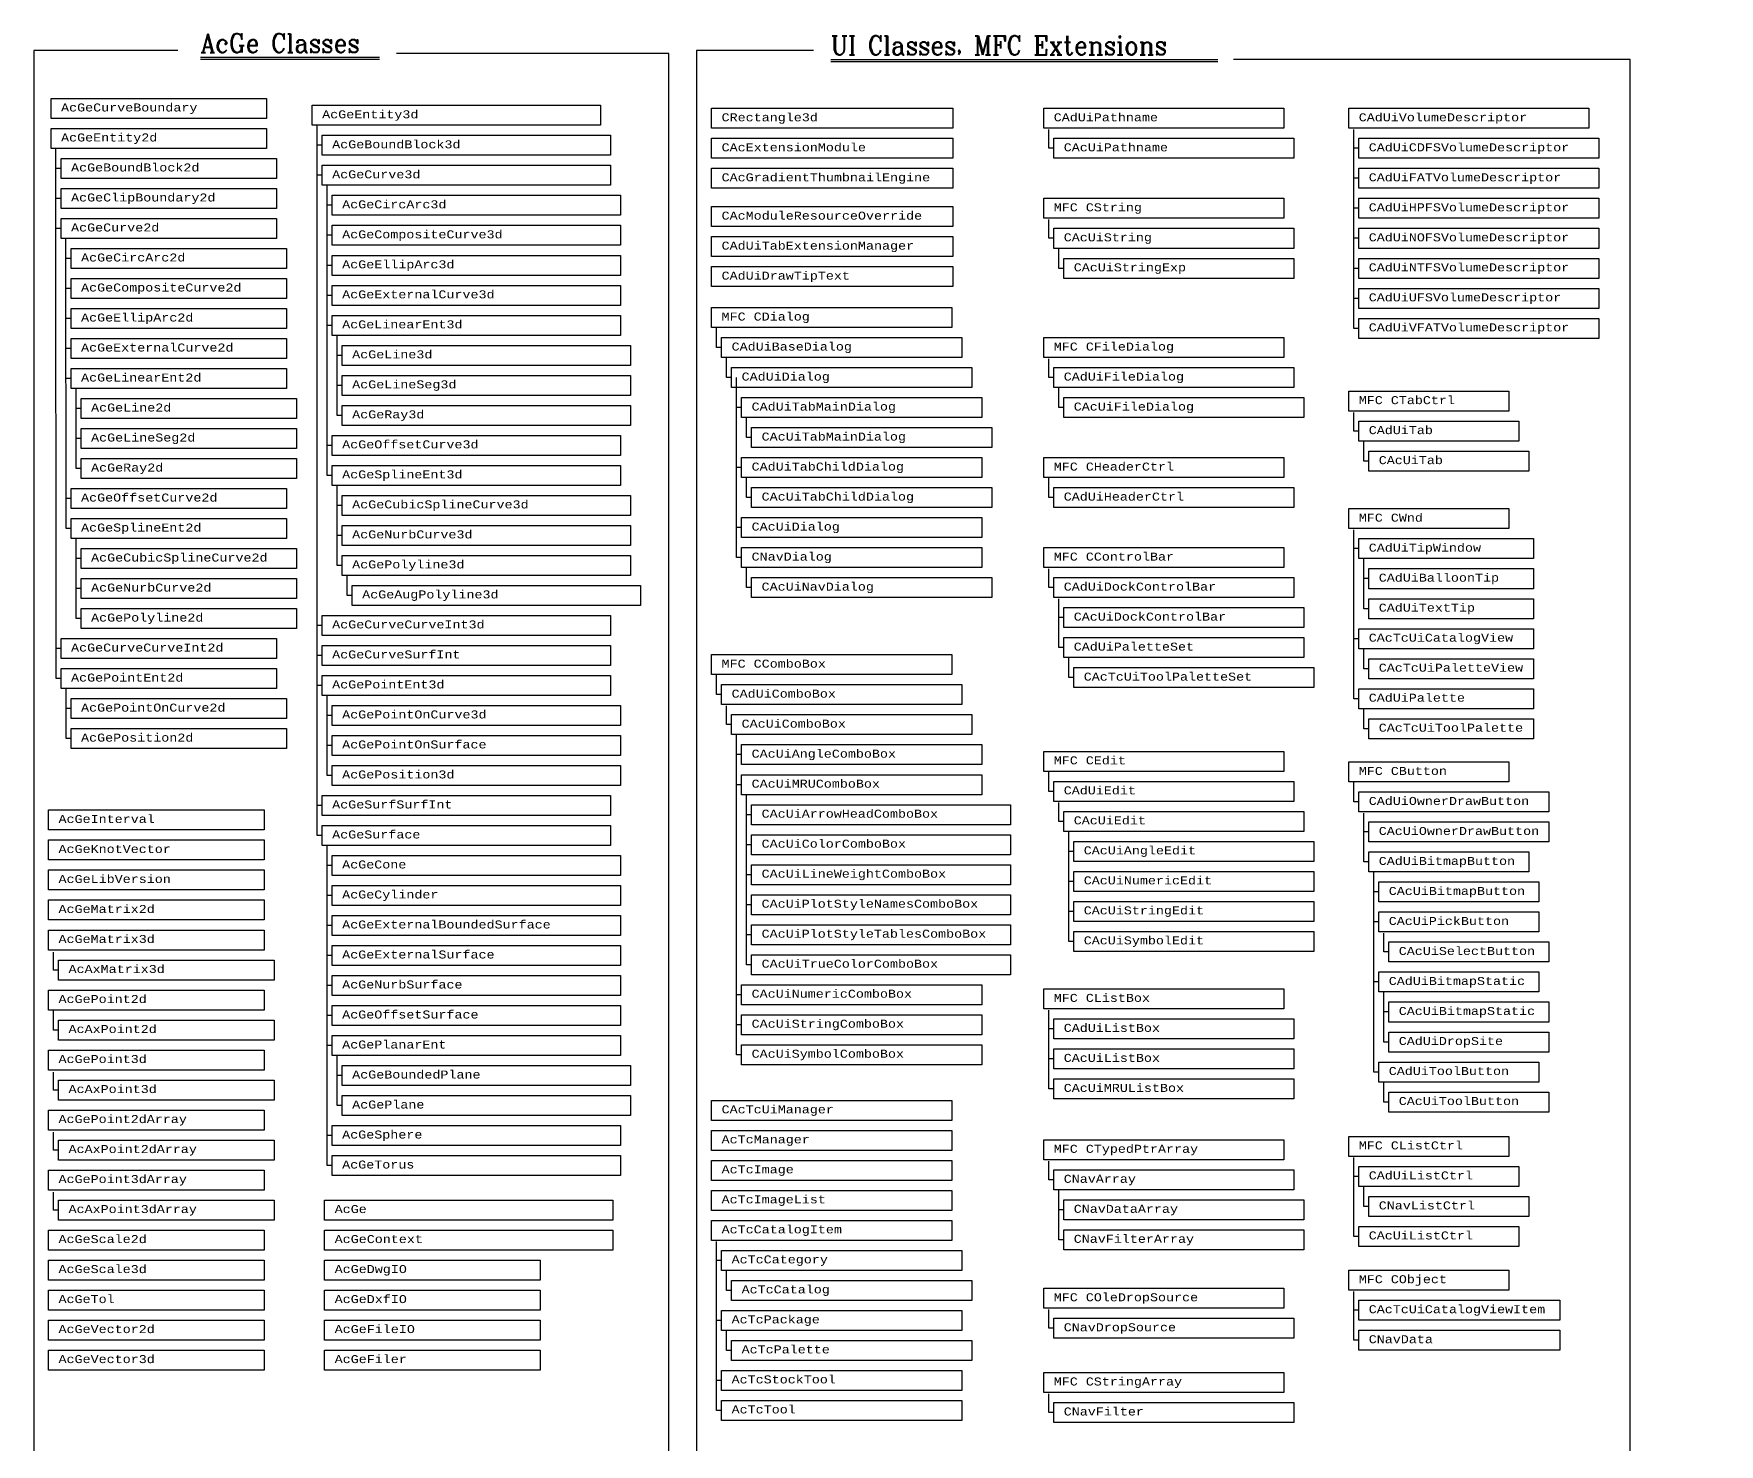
# Model space of a CAD drawing. Extents: x -49 to 153, y -248 to 71.
# Drawn here: x 68.4 to 152.7, y -1.9 to 68.6 of the extents above; entities that cross this region are included whole.
import ezdxf

# ---------------------------------------------------------------- set-up
doc = ezdxf.new("R2010")
doc.units = 0
doc.header["$MEASUREMENT"] = 0
doc.layers.get('0').update_dxf_attribs({"linetype": 'CONTINUOUS'})
doc.layers.add('JUNK', color=7, linetype='CONTINUOUS')
doc.styles.add('ROMANC', font='romanc.shx', dxfattribs={"width": 0.9})
doc.styles.get("Standard").update_dxf_attribs({"font": 'TIMES.TTF'})

msp = doc.modelspace()

# ---------------------------------------------------------------- linework, layer by layer
for p, q in [((76.771, 67.438), (85.717, 67.438)), ((76.771, 67.344), (85.717, 67.344)), ((108.262, 67.326), (127.613, 67.326)), ((108.262, 67.232), (127.613, 67.232)), ((82.598, 28.535), (82.598, 64.041)), ((119.158, 62.885), (119.158, 63.822)), ((134.401, 62.885), (134.401, 63.822)), ((69.549, 36.377), (69.546, 62.869)), ((82.848, 63.035), (82.598, 63.035)), ((119.408, 62.885), (119.158, 62.885)), ((134.651, 62.885), (134.401, 62.885)), ((134.401, 61.385), (134.401, 62.885)), ((69.799, 61.877), (69.549, 61.877)), ((82.848, 61.535), (82.598, 61.535)), ((83.098, 46.535), (83.101, 61.038)), ((134.651, 61.385), (134.401, 61.385)), ((134.401, 59.885), (134.401, 61.385)), ((69.799, 60.377), (69.549, 60.377)), ((83.348, 60.035), (83.098, 60.035)), ((134.651, 59.885), (134.401, 59.885)), ((134.401, 58.385), (134.401, 59.885)), ((119.158, 58.385), (119.158, 59.322)), ((69.799, 58.877), (69.549, 58.877)), ((70.049, 43.877), (70.04, 58.375)), ((83.348, 58.535), (83.098, 58.535)), ((119.408, 58.385), (119.158, 58.385)), ((134.651, 58.385), (134.401, 58.385)), ((134.401, 56.885), (134.401, 58.385)), ((70.299, 57.377), (70.049, 57.377)), ((119.658, 56.885), (119.658, 57.885)), ((83.348, 57.035), (83.098, 57.035)), ((119.908, 56.885), (119.658, 56.885)), ((134.651, 56.885), (134.401, 56.885)), ((134.401, 55.385), (134.401, 56.885)), ((70.299, 55.877), (70.049, 55.877)), ((83.348, 55.535), (83.098, 55.535)), ((134.651, 55.385), (134.401, 55.385)), ((134.401, 53.885), (134.401, 55.385)), ((70.299, 54.377), (70.049, 54.377)), ((83.348, 54.035), (83.098, 54.035)), ((102.56, 52.925), (102.56, 53.925)), ((83.597, 49.535), (83.595, 53.532)), ((134.651, 53.885), (134.401, 53.885)), ((70.299, 52.877), (70.049, 52.877)), ((83.848, 52.535), (83.598, 52.535)), ((102.81, 52.925), (102.56, 52.925)), ((103.06, 51.425), (103.06, 52.425)), ((119.158, 51.425), (119.158, 52.363)), ((103.31, 51.425), (103.06, 51.425)), ((103.56, 42.425), (103.56, 51.425)), ((119.408, 51.425), (119.158, 51.425)), ((70.299, 51.377), (70.049, 51.377)), ((70.549, 46.877), (70.552, 50.877)), ((83.848, 51.035), (83.598, 51.035)), ((103.56, 49.925), (103.56, 50.863)), ((119.658, 49.925), (119.658, 50.925)), ((70.799, 49.877), (70.549, 49.877)), ((103.81, 49.925), (103.56, 49.925)), ((119.908, 49.925), (119.658, 49.925)), ((83.848, 49.535), (83.597, 49.535)), ((104.06, 48.425), (104.06, 49.425)), ((134.401, 48.747), (134.401, 49.684)), ((70.799, 48.377), (70.549, 48.377)), ((83.348, 48.035), (83.098, 48.035)), ((104.31, 48.425), (104.06, 48.425)), ((134.651, 48.747), (134.401, 48.747)), ((134.901, 47.247), (134.901, 48.247)), ((135.151, 47.247), (134.901, 47.247)), ((70.799, 46.877), (70.549, 46.877)), ((83.348, 46.535), (83.098, 46.535)), ((103.81, 46.925), (103.56, 46.925)), ((104.06, 45.425), (104.06, 46.425)), ((119.158, 45.425), (119.158, 46.425)), ((83.598, 42.035), (83.595, 46.035)), ((70.299, 45.377), (70.049, 45.377)), ((83.848, 45.035), (83.598, 45.035)), ((104.31, 45.425), (104.06, 45.425)), ((119.408, 45.425), (119.158, 45.425)), ((70.299, 43.877), (70.049, 43.877)), ((103.81, 43.925), (103.56, 43.925)), ((134.401, 35.372), (134.401, 43.809)), ((70.549, 39.377), (70.552, 43.376)), ((83.848, 43.535), (83.598, 43.535)), ((70.799, 42.377), (70.549, 42.377)), ((103.81, 42.425), (103.56, 42.425)), ((134.651, 42.872), (134.401, 42.872)), ((134.901, 39.872), (134.901, 42.372)), ((83.848, 42.035), (83.598, 42.035)), ((84.098, 40.535), (84.098, 41.541)), ((104.06, 40.925), (104.06, 41.925)), ((119.158, 40.925), (119.158, 41.863)), ((135.151, 41.372), (134.901, 41.372)), ((70.799, 40.877), (70.549, 40.877)), ((84.348, 40.535), (84.098, 40.535)), ((104.31, 40.925), (104.06, 40.925)), ((119.408, 40.925), (119.158, 40.925)), ((119.658, 37.925), (119.658, 40.363)), ((135.151, 39.872), (134.901, 39.872)), ((70.799, 39.377), (70.549, 39.377)), ((82.848, 39.035), (82.598, 39.035)), ((119.908, 39.425), (119.658, 39.425)), ((119.908, 37.925), (119.658, 37.925)), ((134.651, 38.372), (134.401, 38.372)), ((69.799, 37.877), (69.549, 37.877)), ((82.848, 37.535), (82.598, 37.535)), ((120.158, 36.425), (120.158, 37.425)), ((134.901, 36.872), (134.901, 37.872)), ((69.799, 36.377), (69.549, 36.377)), ((102.56, 35.574), (102.56, 36.574)), ((120.408, 36.425), (120.158, 36.425)), ((135.151, 36.872), (134.901, 36.872)), ((70.049, 33.377), (70.049, 35.883)), ((82.848, 36.035), (82.598, 36.035)), ((83.098, 31.535), (83.092, 35.536)), ((102.81, 35.574), (102.56, 35.574)), ((70.299, 34.877), (70.049, 34.877)), ((103.06, 34.074), (103.06, 35.011)), ((134.651, 35.372), (134.401, 35.372)), ((134.901, 33.872), (134.901, 34.872)), ((83.348, 34.535), (83.098, 34.535)), ((103.31, 34.074), (103.06, 34.074)), ((135.151, 33.872), (134.901, 33.872)), ((70.299, 33.377), (70.049, 33.377)), ((83.348, 33.035), (83.098, 33.035)), ((103.56, 17.574), (103.56, 33.574)), ((103.81, 32.574), (103.56, 32.574)), ((83.348, 31.535), (83.098, 31.535)), ((119.158, 30.74), (119.158, 31.74)), ((134.401, 30.21), (134.401, 31.21)), ((103.81, 31.074), (103.56, 31.074)), ((104.06, 22.074), (104.06, 30.574)), ((119.408, 30.74), (119.158, 30.74)), ((82.848, 30.035), (82.598, 30.035)), ((104.31, 29.574), (104.06, 29.574)), ((119.658, 29.24), (119.658, 30.178)), ((134.651, 30.21), (134.401, 30.21)), ((134.901, 27.21), (134.901, 29.648)), ((119.908, 29.24), (119.658, 29.24)), ((120.158, 23.24), (120.158, 28.74)), ((135.151, 28.71), (134.901, 28.71)), ((82.848, 28.535), (82.598, 28.535)), ((83.098, 12.035), (83.104, 28.03)), ((104.31, 28.074), (104.06, 28.074)), ((83.348, 27.035), (83.098, 27.035)), ((120.408, 27.74), (120.158, 27.74)), ((135.151, 27.21), (134.901, 27.21)), ((104.31, 26.574), (104.06, 26.574)), ((120.408, 26.24), (120.158, 26.24)), ((135.401, 16.71), (135.401, 26.71)), ((83.348, 25.535), (83.098, 25.535)), ((135.651, 25.71), (135.401, 25.71)), ((104.31, 25.074), (104.06, 25.074)), ((120.408, 24.74), (120.158, 24.74)), ((83.348, 24.035), (83.098, 24.035)), ((135.651, 24.21), (135.401, 24.21)), ((135.901, 22.71), (135.901, 23.648)), ((104.31, 23.574), (104.06, 23.574)), ((120.408, 23.24), (120.158, 23.24)), ((69.423, 21.809), (69.423, 22.704)), ((83.348, 22.535), (83.098, 22.535)), ((104.31, 22.074), (104.06, 22.074)), ((136.151, 22.71), (135.901, 22.71)), ((69.673, 21.809), (69.423, 21.809)), ((135.651, 21.21), (135.401, 21.21)), ((83.348, 21.035), (83.098, 21.035)), ((103.81, 20.574), (103.56, 20.574)), ((135.901, 18.21), (135.901, 20.71)), ((69.423, 18.809), (69.423, 19.809)), ((83.348, 19.535), (83.098, 19.535)), ((119.158, 18.866), (119.158, 19.804)), ((136.151, 19.71), (135.901, 19.71)), ((69.673, 18.809), (69.423, 18.809)), ((103.81, 19.074), (103.56, 19.074)), ((119.408, 18.866), (119.158, 18.866)), ((119.158, 15.866), (119.158, 18.866)), ((83.348, 18.035), (83.098, 18.035)), ((136.151, 18.21), (135.901, 18.21)), ((83.598, 15.035), (83.604, 17.532)), ((103.81, 17.574), (103.56, 17.574)), ((119.408, 17.366), (119.158, 17.366)), ((69.423, 15.809), (69.423, 16.704)), ((83.848, 16.535), (83.598, 16.535)), ((135.651, 16.71), (135.401, 16.71)), ((135.901, 15.21), (135.901, 16.21)), ((69.673, 15.809), (69.423, 15.809)), ((119.408, 15.866), (119.158, 15.866)), ((136.151, 15.21), (135.901, 15.21)), ((83.848, 15.035), (83.598, 15.035)), ((69.423, 12.809), (69.423, 13.704)), ((83.348, 13.535), (83.098, 13.535)), ((69.673, 12.809), (69.423, 12.809)), ((83.348, 12.035), (83.098, 12.035)), ((119.158, 11.321), (119.158, 12.258)), ((134.401, 11.491), (134.401, 12.429)), ((119.408, 11.321), (119.158, 11.321)), ((134.651, 11.491), (134.401, 11.491)), ((134.401, 8.491), (134.401, 11.491)), ((134.901, 9.991), (134.901, 10.991)), ((69.423, 9.809), (69.423, 10.704)), ((119.658, 8.321), (119.658, 10.821)), ((69.673, 9.809), (69.423, 9.809)), ((119.908, 9.821), (119.658, 9.821)), ((135.151, 9.991), (134.901, 9.991)), ((134.651, 8.491), (134.401, 8.491)), ((102.56, 7.293), (102.56, 8.23)), ((119.908, 8.321), (119.658, 8.321)), ((102.56, -0.207), (102.56, 7.293)), ((102.81, 7.293), (102.56, 7.293)), ((103.06, 5.793), (103.06, 6.793)), ((103.31, 5.793), (103.06, 5.793)), ((134.401, 3.302), (134.401, 5.74)), ((102.81, 4.293), (102.56, 4.293)), ((119.158, 3.9), (119.158, 4.838)), ((134.651, 4.802), (134.401, 4.802)), ((103.06, 2.793), (103.06, 3.793)), ((119.408, 3.9), (119.158, 3.9)), ((103.31, 2.793), (103.06, 2.793)), ((134.651, 3.302), (134.401, 3.302)), ((102.81, 1.293), (102.56, 1.293)), ((119.158, -0.31), (119.158, 0.627)), ((102.81, -0.207), (102.56, -0.207)), ((119.408, -0.31), (119.158, -0.31))]:
    msp.add_line(p, q)
at = {"color": 3}
for points in [[(75.628, 67.781), (68.432, 67.781), (68.432, -4.5), (100.169, -4.5), (100.169, 67.631), (86.571, 67.631)], [(107.408, 67.781), (101.562, 67.781), (101.562, -4.5), (148.21, -4.5), (148.21, 67.331), (128.396, 67.331)]]:
    msp.add_lwpolyline(points, dxfattribs=at)
for points in [[(69.299, 65.377), (80.073, 65.377), (80.073, 64.377), (69.299, 64.377)], [(82.348, 65.035), (96.75, 65.035), (96.75, 64.035), (82.348, 64.035)], [(102.31, 64.885), (114.365, 64.885), (114.365, 63.885), (102.31, 63.885)], [(118.908, 64.885), (130.908, 64.885), (130.908, 63.885), (118.908, 63.885)], [(134.151, 64.885), (146.151, 64.885), (146.151, 63.885), (134.151, 63.885)], [(69.299, 63.877), (80.073, 63.877), (80.073, 62.877), (69.299, 62.877)], [(82.848, 63.535), (97.25, 63.535), (97.25, 62.535), (82.848, 62.535)], [(102.31, 63.385), (114.365, 63.385), (114.365, 62.385), (102.31, 62.385)], [(119.408, 63.385), (131.408, 63.385), (131.408, 62.385), (119.408, 62.385)], [(134.651, 63.385), (146.651, 63.385), (146.651, 62.385), (134.651, 62.385)], [(69.799, 62.377), (80.573, 62.377), (80.573, 61.377), (69.799, 61.377)], [(82.848, 62.035), (97.25, 62.035), (97.25, 61.035), (82.848, 61.035)], [(102.31, 61.885), (114.365, 61.885), (114.365, 60.885), (102.31, 60.885)], [(134.651, 61.885), (146.651, 61.885), (146.651, 60.885), (134.651, 60.885)], [(69.799, 60.877), (80.573, 60.877), (80.573, 59.877), (69.799, 59.877)], [(83.348, 60.535), (97.75, 60.535), (97.75, 59.535), (83.348, 59.535)], [(102.31, 59.97), (114.365, 59.97), (114.365, 58.97), (102.31, 58.97)], [(118.908, 60.385), (130.908, 60.385), (130.908, 59.385), (118.908, 59.385)], [(134.651, 60.385), (146.651, 60.385), (146.651, 59.385), (134.651, 59.385)], [(69.799, 59.377), (80.573, 59.377), (80.573, 58.377), (69.799, 58.377)], [(83.348, 59.035), (97.75, 59.035), (97.75, 58.035), (83.348, 58.035)], [(102.31, 58.47), (114.365, 58.47), (114.365, 57.47), (102.31, 57.47)], [(119.408, 58.885), (131.408, 58.885), (131.408, 57.885), (119.408, 57.885)], [(134.651, 58.885), (146.651, 58.885), (146.651, 57.885), (134.651, 57.885)], [(70.299, 57.877), (81.073, 57.877), (81.073, 56.877), (70.299, 56.877)], [(83.348, 57.535), (97.75, 57.535), (97.75, 56.535), (83.348, 56.535)], [(119.908, 57.385), (131.408, 57.385), (131.408, 56.385), (119.908, 56.385)], [(134.651, 57.385), (146.651, 57.385), (146.651, 56.385), (134.651, 56.385)], [(102.31, 56.97), (114.365, 56.97), (114.365, 55.97), (102.31, 55.97)], [(70.299, 56.377), (81.073, 56.377), (81.073, 55.377), (70.299, 55.377)], [(83.348, 56.035), (97.75, 56.035), (97.75, 55.035), (83.348, 55.035)], [(134.651, 55.885), (146.651, 55.885), (146.651, 54.885), (134.651, 54.885)], [(70.299, 54.877), (81.073, 54.877), (81.073, 53.877), (70.299, 53.877)], [(102.31, 54.925), (114.31, 54.925), (114.31, 53.925), (102.31, 53.925)], [(83.348, 54.535), (97.75, 54.535), (97.75, 53.535), (83.348, 53.535)], [(134.651, 54.385), (146.651, 54.385), (146.651, 53.385), (134.651, 53.385)], [(70.299, 53.377), (81.073, 53.377), (81.073, 52.377), (70.299, 52.377)], [(102.81, 53.425), (114.81, 53.425), (114.81, 52.425), (102.81, 52.425)], [(118.908, 53.425), (130.908, 53.425), (130.908, 52.425), (118.908, 52.425)], [(83.848, 53.035), (98.25, 53.035), (98.25, 52.035), (83.848, 52.035)], [(70.299, 51.877), (81.073, 51.877), (81.073, 50.877), (70.299, 50.877)], [(83.848, 51.535), (98.25, 51.535), (98.25, 50.535), (83.848, 50.535)], [(103.31, 51.925), (115.31, 51.925), (115.31, 50.925), (103.31, 50.925)], [(119.408, 51.925), (131.408, 51.925), (131.408, 50.925), (119.408, 50.925)], [(134.151, 50.747), (142.151, 50.747), (142.151, 49.747), (134.151, 49.747)], [(70.799, 50.377), (81.573, 50.377), (81.573, 49.377), (70.799, 49.377)], [(83.848, 50.035), (98.25, 50.035), (98.25, 49.035), (83.848, 49.035)], [(103.81, 50.425), (115.81, 50.425), (115.81, 49.425), (103.81, 49.425)], [(119.908, 50.425), (131.908, 50.425), (131.908, 49.425), (119.908, 49.425)], [(70.799, 48.877), (81.573, 48.877), (81.573, 47.877), (70.799, 47.877)], [(104.31, 48.925), (116.31, 48.925), (116.31, 47.925), (104.31, 47.925)], [(134.651, 49.247), (142.651, 49.247), (142.651, 48.247), (134.651, 48.247)], [(83.348, 48.535), (97.75, 48.535), (97.75, 47.535), (83.348, 47.535)], [(70.799, 47.377), (81.573, 47.377), (81.573, 46.377), (70.799, 46.377)], [(103.81, 47.425), (115.81, 47.425), (115.81, 46.425), (103.81, 46.425)], [(118.908, 47.425), (130.908, 47.425), (130.908, 46.425), (118.908, 46.425)], [(135.151, 47.747), (143.151, 47.747), (143.151, 46.747), (135.151, 46.747)], [(83.348, 47.035), (97.75, 47.035), (97.75, 46.035), (83.348, 46.035)], [(70.299, 45.877), (81.073, 45.877), (81.073, 44.877), (70.299, 44.877)], [(83.848, 45.535), (98.25, 45.535), (98.25, 44.535), (83.848, 44.535)], [(104.31, 45.925), (116.31, 45.925), (116.31, 44.925), (104.31, 44.925)], [(119.408, 45.925), (131.408, 45.925), (131.408, 44.925), (119.408, 44.925)], [(134.151, 44.872), (142.151, 44.872), (142.151, 43.872), (134.151, 43.872)], [(70.299, 44.377), (81.073, 44.377), (81.073, 43.377), (70.299, 43.377)], [(83.848, 44.035), (98.25, 44.035), (98.25, 43.035), (83.848, 43.035)], [(103.81, 44.425), (115.81, 44.425), (115.81, 43.425), (103.81, 43.425)], [(134.651, 43.372), (143.378, 43.372), (143.378, 42.372), (134.651, 42.372)], [(70.799, 42.877), (81.573, 42.877), (81.573, 41.877), (70.799, 41.877)], [(83.848, 42.535), (98.25, 42.535), (98.25, 41.535), (83.848, 41.535)], [(103.81, 42.925), (115.81, 42.925), (115.81, 41.925), (103.81, 41.925)], [(118.908, 42.925), (130.908, 42.925), (130.908, 41.925), (118.908, 41.925)], [(70.799, 41.377), (81.573, 41.377), (81.573, 40.377), (70.799, 40.377)], [(104.31, 41.425), (116.31, 41.425), (116.31, 40.425), (104.31, 40.425)], [(119.408, 41.425), (131.408, 41.425), (131.408, 40.425), (119.408, 40.425)], [(135.151, 41.872), (143.378, 41.872), (143.378, 40.872), (135.151, 40.872)], [(84.348, 41.035), (98.75, 41.035), (98.75, 40.035), (84.348, 40.035)], [(70.799, 39.877), (81.573, 39.877), (81.573, 38.877), (70.799, 38.877)], [(119.908, 39.925), (131.908, 39.925), (131.908, 38.925), (119.908, 38.925)], [(135.151, 40.372), (143.378, 40.372), (143.378, 39.372), (135.151, 39.372)], [(82.848, 39.535), (97.25, 39.535), (97.25, 38.535), (82.848, 38.535)], [(134.651, 38.872), (143.378, 38.872), (143.378, 37.872), (134.651, 37.872)], [(69.799, 38.377), (80.573, 38.377), (80.573, 37.377), (69.799, 37.377)], [(82.848, 38.035), (97.25, 38.035), (97.25, 37.035), (82.848, 37.035)], [(119.908, 38.425), (131.908, 38.425), (131.908, 37.425), (119.908, 37.425)], [(102.31, 37.574), (114.31, 37.574), (114.31, 36.574), (102.31, 36.574)], [(135.151, 37.372), (143.378, 37.372), (143.378, 36.372), (135.151, 36.372)], [(69.799, 36.877), (80.573, 36.877), (80.573, 35.877), (69.799, 35.877)], [(82.848, 36.535), (97.25, 36.535), (97.25, 35.535), (82.848, 35.535)], [(120.408, 36.925), (132.408, 36.925), (132.408, 35.925), (120.408, 35.925)], [(102.81, 36.074), (114.81, 36.074), (114.81, 35.074), (102.81, 35.074)], [(134.651, 35.872), (143.378, 35.872), (143.378, 34.872), (134.651, 34.872)], [(70.299, 35.377), (81.073, 35.377), (81.073, 34.377), (70.299, 34.377)], [(83.348, 35.035), (97.75, 35.035), (97.75, 34.035), (83.348, 34.035)], [(103.31, 34.574), (115.31, 34.574), (115.31, 33.574), (103.31, 33.574)], [(70.299, 33.877), (81.073, 33.877), (81.073, 32.877), (70.299, 32.877)], [(135.151, 34.372), (143.378, 34.372), (143.378, 33.372), (135.151, 33.372)], [(83.348, 33.535), (97.75, 33.535), (97.75, 32.535), (83.348, 32.535)], [(103.81, 33.074), (115.81, 33.074), (115.81, 32.074), (103.81, 32.074)], [(83.348, 32.035), (97.75, 32.035), (97.75, 31.035), (83.348, 31.035)], [(118.908, 32.74), (130.908, 32.74), (130.908, 31.74), (118.908, 31.74)], [(134.151, 32.21), (142.151, 32.21), (142.151, 31.21), (134.151, 31.21)], [(103.81, 31.574), (115.81, 31.574), (115.81, 30.574), (103.81, 30.574)], [(119.408, 31.24), (131.408, 31.24), (131.408, 30.24), (119.408, 30.24)], [(82.848, 30.535), (97.25, 30.535), (97.25, 29.535), (82.848, 29.535)], [(134.651, 30.71), (144.151, 30.71), (144.151, 29.71), (134.651, 29.71)], [(69.173, 29.809), (79.947, 29.809), (79.947, 28.809), (69.173, 28.809)], [(104.31, 30.074), (117.251, 30.074), (117.251, 29.074), (104.31, 29.074)], [(119.908, 29.74), (131.908, 29.74), (131.908, 28.74), (119.908, 28.74)], [(82.848, 29.035), (97.25, 29.035), (97.25, 28.035), (82.848, 28.035)], [(135.151, 29.21), (144.151, 29.21), (144.151, 28.21), (135.151, 28.21)], [(69.173, 28.309), (79.947, 28.309), (79.947, 27.309), (69.173, 27.309)], [(104.31, 28.574), (117.251, 28.574), (117.251, 27.574), (104.31, 27.574)], [(120.408, 28.24), (132.408, 28.24), (132.408, 27.24), (120.408, 27.24)], [(83.348, 27.535), (97.75, 27.535), (97.75, 26.535), (83.348, 26.535)], [(104.31, 27.074), (117.251, 27.074), (117.251, 26.074), (104.31, 26.074)], [(135.151, 27.71), (143.151, 27.71), (143.151, 26.71), (135.151, 26.71)], [(69.173, 26.809), (79.947, 26.809), (79.947, 25.809), (69.173, 25.809)], [(120.408, 26.74), (132.408, 26.74), (132.408, 25.74), (120.408, 25.74)], [(135.651, 26.21), (143.651, 26.21), (143.651, 25.21), (135.651, 25.21)], [(69.173, 25.309), (79.947, 25.309), (79.947, 24.309), (69.173, 24.309)], [(83.348, 26.035), (97.75, 26.035), (97.75, 25.035), (83.348, 25.035)], [(104.31, 25.574), (117.251, 25.574), (117.251, 24.574), (104.31, 24.574)], [(83.348, 24.535), (97.75, 24.535), (97.75, 23.535), (83.348, 23.535)], [(120.408, 25.24), (132.408, 25.24), (132.408, 24.24), (120.408, 24.24)], [(135.651, 24.71), (143.651, 24.71), (143.651, 23.71), (135.651, 23.71)], [(69.173, 23.809), (79.947, 23.809), (79.947, 22.809), (69.173, 22.809)], [(104.31, 24.074), (117.251, 24.074), (117.251, 23.074), (104.31, 23.074)], [(120.408, 23.74), (132.408, 23.74), (132.408, 22.74), (120.408, 22.74)], [(83.348, 23.035), (97.75, 23.035), (97.75, 22.035), (83.348, 22.035)], [(136.151, 23.21), (144.151, 23.21), (144.151, 22.21), (136.151, 22.21)], [(69.673, 22.309), (80.447, 22.309), (80.447, 21.309), (69.673, 21.309)], [(104.31, 22.574), (117.251, 22.574), (117.251, 21.574), (104.31, 21.574)], [(83.348, 21.535), (97.75, 21.535), (97.75, 20.535), (83.348, 20.535)], [(103.81, 21.074), (115.81, 21.074), (115.81, 20.074), (103.81, 20.074)], [(135.651, 21.71), (143.651, 21.71), (143.651, 20.71), (135.651, 20.71)], [(69.173, 20.809), (79.947, 20.809), (79.947, 19.809), (69.173, 19.809)], [(118.908, 20.866), (130.908, 20.866), (130.908, 19.866), (118.908, 19.866)], [(83.348, 20.035), (97.75, 20.035), (97.75, 19.035), (83.348, 19.035)], [(103.81, 19.574), (115.81, 19.574), (115.81, 18.574), (103.81, 18.574)], [(136.151, 20.21), (144.151, 20.21), (144.151, 19.21), (136.151, 19.21)], [(69.673, 19.309), (80.447, 19.309), (80.447, 18.309), (69.673, 18.309)], [(83.348, 18.535), (97.75, 18.535), (97.75, 17.535), (83.348, 17.535)], [(119.408, 19.366), (131.408, 19.366), (131.408, 18.366), (119.408, 18.366)], [(136.151, 18.71), (144.151, 18.71), (144.151, 17.71), (136.151, 17.71)], [(69.173, 17.809), (79.947, 17.809), (79.947, 16.809), (69.173, 16.809)], [(103.81, 18.074), (115.81, 18.074), (115.81, 17.074), (103.81, 17.074)], [(119.408, 17.866), (131.408, 17.866), (131.408, 16.866), (119.408, 16.866)], [(83.848, 17.035), (98.25, 17.035), (98.25, 16.035), (83.848, 16.035)], [(135.651, 17.21), (143.651, 17.21), (143.651, 16.21), (135.651, 16.21)], [(69.673, 16.309), (80.447, 16.309), (80.447, 15.309), (69.673, 15.309)], [(119.408, 16.366), (131.408, 16.366), (131.408, 15.366), (119.408, 15.366)], [(83.848, 15.535), (98.25, 15.535), (98.25, 14.535), (83.848, 14.535)], [(102.31, 15.293), (114.31, 15.293), (114.31, 14.293), (102.31, 14.293)], [(136.151, 15.71), (144.151, 15.71), (144.151, 14.71), (136.151, 14.71)], [(69.173, 14.809), (79.947, 14.809), (79.947, 13.809), (69.173, 13.809)], [(83.348, 14.035), (97.75, 14.035), (97.75, 13.035), (83.348, 13.035)], [(102.31, 13.793), (114.31, 13.793), (114.31, 12.793), (102.31, 12.793)], [(134.151, 13.491), (142.151, 13.491), (142.151, 12.491), (134.151, 12.491)], [(69.673, 13.309), (80.447, 13.309), (80.447, 12.309), (69.673, 12.309)], [(118.908, 13.321), (130.908, 13.321), (130.908, 12.321), (118.908, 12.321)], [(69.173, 11.809), (79.947, 11.809), (79.947, 10.809), (69.173, 10.809)], [(83.348, 12.535), (97.75, 12.535), (97.75, 11.535), (83.348, 11.535)], [(102.31, 12.293), (114.31, 12.293), (114.31, 11.293), (102.31, 11.293)], [(119.408, 11.821), (131.408, 11.821), (131.408, 10.821), (119.408, 10.821)], [(134.651, 11.991), (142.651, 11.991), (142.651, 10.991), (134.651, 10.991)], [(69.673, 10.309), (80.447, 10.309), (80.447, 9.309), (69.673, 9.309)], [(82.973, 10.309), (97.375, 10.309), (97.375, 9.309), (82.973, 9.309)], [(102.31, 10.793), (114.31, 10.793), (114.31, 9.793), (102.31, 9.793)], [(119.908, 10.321), (131.908, 10.321), (131.908, 9.321), (119.908, 9.321)], [(135.151, 10.491), (143.151, 10.491), (143.151, 9.491), (135.151, 9.491)], [(102.31, 9.293), (114.31, 9.293), (114.31, 8.293), (102.31, 8.293)], [(69.173, 8.809), (79.947, 8.809), (79.947, 7.809), (69.173, 7.809)], [(82.973, 8.809), (97.375, 8.809), (97.375, 7.809), (82.973, 7.809)], [(119.908, 8.821), (131.908, 8.821), (131.908, 7.821), (119.908, 7.821)], [(134.651, 8.991), (142.651, 8.991), (142.651, 7.991), (134.651, 7.991)], [(102.81, 7.793), (114.81, 7.793), (114.81, 6.793), (102.81, 6.793)], [(69.173, 7.309), (79.947, 7.309), (79.947, 6.309), (69.173, 6.309)], [(82.973, 7.309), (93.748, 7.309), (93.748, 6.309), (82.973, 6.309)], [(134.151, 6.802), (142.151, 6.802), (142.151, 5.802), (134.151, 5.802)], [(103.31, 6.293), (115.31, 6.293), (115.31, 5.293), (103.31, 5.293)], [(118.908, 5.9), (130.908, 5.9), (130.908, 4.9), (118.908, 4.9)], [(69.173, 5.809), (79.947, 5.809), (79.947, 4.809), (69.173, 4.809)], [(82.973, 5.809), (93.748, 5.809), (93.748, 4.809), (82.973, 4.809)], [(134.651, 5.302), (144.701, 5.302), (144.701, 4.302), (134.651, 4.302)], [(69.173, 4.309), (79.947, 4.309), (79.947, 3.309), (69.173, 3.309)], [(82.973, 4.309), (93.748, 4.309), (93.748, 3.309), (82.973, 3.309)], [(102.81, 4.793), (114.81, 4.793), (114.81, 3.793), (102.81, 3.793)], [(119.408, 4.4), (131.408, 4.4), (131.408, 3.4), (119.408, 3.4)], [(134.651, 3.802), (144.701, 3.802), (144.701, 2.802), (134.651, 2.802)], [(69.173, 2.809), (79.947, 2.809), (79.947, 1.809), (69.173, 1.809)], [(82.973, 2.809), (93.748, 2.809), (93.748, 1.809), (82.973, 1.809)], [(103.31, 3.293), (115.31, 3.293), (115.31, 2.293), (103.31, 2.293)], [(102.81, 1.793), (114.81, 1.793), (114.81, 0.793), (102.81, 0.793)], [(118.908, 1.69), (130.908, 1.69), (130.908, 0.69), (118.908, 0.69)], [(102.81, 0.293), (114.81, 0.293), (114.81, -0.707), (102.81, -0.707)], [(119.408, 0.19), (131.408, 0.19), (131.408, -0.81), (119.408, -0.81)]]:
    msp.add_lwpolyline(points, close=True)

# ---------------------------------------------------------------- texts
at = {"style": 'ROMANC', "width": 0.9}
msp.add_text('UI Classes, MFC Extensions', height=0.94115, dxfattribs=at).set_placement((108.262, 67.561))
at = {"char_height": 0.4, "attachment_point": 1}
for s, insert in [('\\fCourier New|b0|i0|c0|p49;AcGeCurveBoundary', (69.799, 65.127)), ('\\fCourier New|b0|i0|c0|p49;AcGeEntity3d', (82.848, 64.785)), ('{\\fCourier New|b0|i0|c0|p49;CRectangle3d}', (102.81, 64.635)), ('{\\fCourier New|b0|i0|c0|p49;CAdUiPathname}', (119.408, 64.635)), ('{\\fCourier New|b0|i0|c0|p49;CAdUiVolumeDescriptor}', (134.651, 64.635)), ('\\fCourier New|b0|i0|c0|p49;AcGeEntity2d', (69.799, 63.627)), ('\\fCourier New|b0|i0|c0|p49;AcGeBoundBlock3d', (83.348, 63.285)), ('{\\fCourier New|b0|i0|c0|p49;CAcExtensionModule}', (102.81, 63.135)), ('{\\fCourier New|b0|i0|c0|p49;CAcUiPathname}', (119.908, 63.135)), ('{\\fCourier New|b0|i0|c0|p49;CAdUiCDFSVolumeDescriptor}', (135.151, 63.135)), ('\\fCourier New|b0|i0|c0|p49;AcGeBoundBlock2d', (70.299, 62.127)), ('\\fCourier New|b0|i0|c0|p49;AcGeCurve3d', (83.348, 61.785)), ('{\\fCourier New|b0|i0|c0|p49;CAcGradientThumbnailEngine}', (102.81, 61.635)), ('{\\fCourier New|b0|i0|c0|p49;CAdUiFATVolumeDescriptor}', (135.151, 61.635)), ('\\fCourier New|b0|i0|c0|p49;AcGeClipBoundary2d', (70.299, 60.627)), ('\\fCourier New|b0|i0|c0|p49;AcGeCircArc3d', (83.848, 60.285)), ('{\\fCourier New|b0|i0|c0|p49;MFC CString}', (119.408, 60.135)), ('{\\fCourier New|b0|i0|c0|p49;CAdUiHPFSVolumeDescriptor}', (135.151, 60.135)), ('\\fCourier New|b0|i0|c0|p49;AcGeCurve2d', (70.299, 59.127)), ('{\\fCourier New|b0|i0|c0|p49;CAcModuleResourceOverride}', (102.81, 59.72)), ('\\fCourier New|b0|i0|c0|p49;AcGeCompositeCurve3d', (83.848, 58.785)), ('\\fCourier New|b0|i0|c0|p49;CAdUiTabExtensionManager', (102.81, 58.22)), ('{\\fCourier New|b0|i0|c0|p49;CAcUiString}', (119.908, 58.635)), ('{\\fCourier New|b0|i0|c0|p49;CAdUiNOFSVolumeDescriptor}', (135.151, 58.635)), ('\\fCourier New|b0|i0|c0|p49;AcGeCircArc2d', (70.799, 57.627)), ('\\fCourier New|b0|i0|c0|p49;AcGeEllipArc3d', (83.848, 57.285)), ('\\fCourier New|b0|i0|c0|p49;CAdUiDrawTipText', (102.81, 56.72)), ('{\\fCourier New|b0|i0|c0|p49;CAcUiStringExp}', (120.408, 57.135)), ('{\\fCourier New|b0|i0|c0|p49;CAdUiNTFSVolumeDescriptor}', (135.151, 57.135)), ('\\fCourier New|b0|i0|c0|p49;AcGeCompositeCurve2d', (70.799, 56.127)), ('\\fCourier New|b0|i0|c0|p49;AcGeExternalCurve3d', (83.848, 55.785)), ('{\\fCourier New|b0|i0|c0|p49;CAdUiUFSVolumeDescriptor}', (135.151, 55.635)), ('\\fCourier New|b0|i0|c0|p49;AcGeEllipArc2d', (70.799, 54.627)), ('\\fCourier New|b0|i0|c0|p49;AcGeLinearEnt3d', (83.848, 54.285)), ('\\fCourier New|b0|i0|c0|p49;MFC CDialog', (102.81, 54.675)), ('{\\fCourier New|b0|i0|c0|p49;CAdUiVFATVolumeDescriptor}', (135.151, 54.135)), ('\\fCourier New|b0|i0|c0|p49;AcGeExternalCurve2d', (70.799, 53.127)), ('\\fCourier New|b0|i0|c0|p49;CAdUiBaseDialog', (103.31, 53.175)), ('\\fCourier New|b0|i0|c0|p49;MFC CFileDialog', (119.408, 53.175)), ('\\fCourier New|b0|i0|c0|p49;AcGeLine3d', (84.348, 52.785)), ('\\fCourier New|b0|i0|c0|p49;AcGeLinearEnt2d', (70.799, 51.627)), ('\\fCourier New|b0|i0|c0|p49;CAdUiDialog', (103.81, 51.675)), ('\\fCourier New|b0|i0|c0|p49;CAdUiFileDialog', (119.908, 51.675)), ('\\fCourier New|b0|i0|c0|p49;AcGeLineSeg3d', (84.348, 51.285)), ('\\fArial|b0|i0|c0|p34;', (152.171, 51.122)), ('\\fCourier New|b0|i0|c0|p49;AcGeLine2d', (71.299, 50.127)), ('\\fCourier New|b0|i0|c0|p49;AcGeRay3d', (84.348, 49.785)), ('\\fCourier New|b0|i0|c0|p49;CAdUiTabMainDialog', (104.31, 50.175)), ('\\fCourier New|b0|i0|c0|p49;CAcUiFileDialog', (120.408, 50.175)), ('\\fCourier New|b0|i0|c0|p49;MFC CTabCtrl', (134.651, 50.497)), ('\\fCourier New|b0|i0|c0|p49;CAdUiTab', (135.151, 48.997)), ('\\fCourier New|b0|i0|c0|p49;AcGeLineSeg2d', (71.299, 48.627)), ('\\fCourier New|b0|i0|c0|p49;AcGeOffsetCurve3d', (83.848, 48.285)), ('\\fCourier New|b0|i0|c0|p49;CAcUiTabMainDialog', (104.81, 48.675)), ('\\fCourier New|b0|i0|c0|p49;CAdUiTabChildDialog', (104.31, 47.175)), ('\\fCourier New|b0|i0|c0|p49;MFC CHeaderCtrl', (119.408, 47.175)), ('\\fCourier New|b0|i0|c0|p49;CAcUiTab', (135.651, 47.497)), ('\\fCourier New|b0|i0|c0|p49;AcGeRay2d', (71.299, 47.127)), ('\\fCourier New|b0|i0|c0|p49;AcGeSplineEnt3d', (83.848, 46.785)), ('\\fCourier New|b0|i0|c0|p49;AcGeOffsetCurve2d', (70.799, 45.627)), ('\\fCourier New|b0|i0|c0|p49;CAcUiTabChildDialog', (104.81, 45.675)), ('\\fCourier New|b0|i0|c0|p49;CAdUiHeaderCtrl', (119.908, 45.675)), ('\\fCourier New|b0|i0|c0|p49;AcGeCubicSplineCurve3d', (84.348, 45.285)), ('\\fCourier New|b0|i0|c0|p49;MFC CWnd', (134.651, 44.622)), ('\\fArial|b0|i0|c0|p34;', (152.671, 45.122)), ('\\fCourier New|b0|i0|c0|p49;AcGeSplineEnt2d', (70.799, 44.127)), ('\\fCourier New|b0|i0|c0|p49;AcGeNurbCurve3d', (84.348, 43.785)), ('\\fCourier New|b0|i0|c0|p49;CAcUiDialog', (104.31, 44.175)), ('\\fCourier New|b0|i0|c0|p49;CAdUiTipWindow', (135.151, 43.122)), ('\\fCourier New|b0|i0|c0|p49;AcGeCubicSplineCurve2d', (71.299, 42.627)), ('\\fCourier New|b0|i0|c0|p49;AcGePolyline3d', (84.348, 42.285)), ('{\\fCourier New|b0|i0|c0|p49;CNavDialog}', (104.31, 42.675)), ('\\fCourier New|b0|i0|c0|p49;MFC CControlBar', (119.408, 42.675)), ('{\\fCourier New|b0|i0|c0|p49;CAdUiBalloonTip}', (135.651, 41.622)), ('\\fCourier New|b0|i0|c0|p49;AcGeNurbCurve2d', (71.299, 41.127)), ('\\fCourier New|b0|i0|c0|p49;AcGeAugPolyline3d', (84.848, 40.785)), ('{\\fCourier New|b0|i0|c0|p49;CAcUiNavDialog}', (104.81, 41.175)), ('\\fCourier New|b0|i0|c0|p49;CAdUiDockControlBar', (119.908, 41.175)), ('\\fCourier New|b0|i0|c0|p49;AcGePolyline2d', (71.299, 39.627)), ('\\fCourier New|b0|i0|c0|p49;CAcUiDockControlBar', (120.408, 39.675)), ('\\fCourier New|b0|i0|c0|p49;CAdUiTextTip', (135.651, 40.122)), ('\\fCourier New|b0|i0|c0|p49;AcGeCurveCurveInt3d', (83.348, 39.285)), ('\\fArial|b0|i0|c0|p34;', (152.671, 39.122)), ('\\fCourier New|b0|i0|c0|p49;AcGeCurveCurveInt2d', (70.299, 38.127)), ('{\\fCourier New|b0|i0|c0|p49;CAdUiPaletteSet}', (120.408, 38.175)), ('{\\fCourier New|b0|i0|c0|p49;CAcTcUiCatalogView}', (135.151, 38.622)), ('\\fCourier New|b0|i0|c0|p49;AcGeCurveSurfInt', (83.348, 37.785)), ('\\fCourier New|b0|i0|c0|p49;MFC CComboBox', (102.81, 37.324)), ('{\\fCourier New|b0|i0|c0|p49;CAcTcUiPaletteView}', (135.651, 37.122)), ('\\fCourier New|b0|i0|c0|p49;AcGePointEnt2d', (70.299, 36.627)), ('\\fCourier New|b0|i0|c0|p49;AcGePointEnt3d', (83.348, 36.285)), ('{\\fCourier New|b0|i0|c0|p49;CAcTcUiToolPaletteSet}', (120.908, 36.675)), ('\\fCourier New|b0|i0|c0|p49;CAdUiComboBox', (103.31, 35.824)), ('{\\fCourier New|b0|i0|c0|p49;CAdUiPalette}', (135.151, 35.622)), ('\\fCourier New|b0|i0|c0|p49;AcGePointOnCurve2d', (70.799, 35.127)), ('\\fCourier New|b0|i0|c0|p49;AcGePointOnCurve3d', (83.848, 34.785)), ('\\fCourier New|b0|i0|c0|p49;CAcUiComboBox', (103.81, 34.324)), ('{\\fCourier New|b0|i0|c0|p49;CAcTcUiToolPalette}', (135.651, 34.122)), ('\\fCourier New|b0|i0|c0|p49;AcGePosition2d', (70.799, 33.627)), ('\\fCourier New|b0|i0|c0|p49;AcGePointOnSurface', (83.848, 33.285)), ('\\fCourier New|b0|i0|c0|p49;CAcUiAngleComboBox', (104.31, 32.824)), ('\\fCourier New|b0|i0|c0|p49;MFC CEdit', (119.408, 32.49)), ('\\fCourier New|b0|i0|c0|p49;AcGePosition3d', (83.848, 31.785)), ('\\fCourier New|b0|i0|c0|p49;CAcUiMRUComboBox', (104.31, 31.324)), ('\\fCourier New|b0|i0|c0|p49;MFC CButton', (134.651, 31.96)), ('\\fCourier New|b0|i0|c0|p49;CAdUiEdit', (119.908, 30.99)), ('\\fCourier New|b0|i0|c0|p49;CAdUiOwnerDrawButton', (135.151, 30.46)), ('\\fCourier New|b0|i0|c0|p49;AcGeInterval', (69.673, 29.559)), ('\\fCourier New|b0|i0|c0|p49;AcGeSurfSurfInt', (83.348, 30.285)), ('\\fCourier New|b0|i0|c0|p49;CAcUiArrowHeadComboBox', (104.81, 29.824)), ('\\fCourier New|b0|i0|c0|p49;CAcUiEdit', (120.408, 29.49)), ('\\fCourier New|b0|i0|c0|p49;AcGeSurface', (83.348, 28.785)), ('{\\fCourier New|b0|i0|c0|p49;CAcUiOwnerDrawButton}', (135.651, 28.96)), ('\\fCourier New|b0|i0|c0|p49;AcGeKnotVector', (69.673, 28.059)), ('\\fCourier New|b0|i0|c0|p49;CAcUiColorComboBox', (104.81, 28.324)), ('\\fCourier New|b0|i0|c0|p49;CAcUiAngleEdit', (120.908, 27.99)), ('\\fCourier New|b0|i0|c0|p49;AcGeCone', (83.848, 27.285)), ('\\fCourier New|b0|i0|c0|p49;CAdUiBitmapButton', (135.651, 27.46)), ('\\fCourier New|b0|i0|c0|p49;AcGeLibVersion', (69.673, 26.559)), ('\\fCourier New|b0|i0|c0|p49;CAcUiLineWeightComboBox', (104.81, 26.824)), ('\\fCourier New|b0|i0|c0|p49;CAcUiNumericEdit', (120.908, 26.49)), ('\\fCourier New|b0|i0|c0|p49;AcGeCylinder', (83.848, 25.785)), ('\\fCourier New|b0|i0|c0|p49;CAcUiPlotStyleNamesComboBox', (104.81, 25.324)), ('{\\fCourier New|b0|i0|c0|p49;CAcUiBitmapButton}', (136.151, 25.96)), ('\\fArial|b0|i0|c0|p34;', (152.171, 25.622)), ('\\fCourier New|b0|i0|c0|p49;AcGeMatrix2d', (69.673, 25.059)), ('\\fCourier New|b0|i0|c0|p49;CAcUiStringEdit', (120.908, 24.99)), ('\\fCourier New|b0|i0|c0|p49;CAcUiPickButton', (136.151, 24.46)), ('\\fCourier New|b0|i0|c0|p49;AcGeMatrix3d', (69.673, 23.559)), ('\\fCourier New|b0|i0|c0|p49;AcGeExternalBoundedSurface', (83.848, 24.285)), ('\\fCourier New|b0|i0|c0|p49;CAcUiPlotStyleTablesComboBox', (104.81, 23.824)), ('\\fCourier New|b0|i0|c0|p49;AcGeExternalSurface', (83.848, 22.785)), ('\\fCourier New|b0|i0|c0|p49;CAcUiSymbolEdit', (120.908, 23.49)), ('\\fCourier New|b0|i0|c0|p49;CAcUiSelectButton', (136.651, 22.96)), ('{\\fCourier New|b0|i0|c0|p49;AcAxMatrix3d}', (70.173, 22.059)), ('{\\fCourier New|b0|i0|c0|p49;CAcUiTrueColorComboBox}', (104.81, 22.324)), ('\\fCourier New|b0|i0|c0|p49;AcGeNurbSurface', (83.848, 21.285)), ('\\fCourier New|b0|i0|c0|p49;CAdUiBitmapStatic', (136.151, 21.46)), ('\\fCourier New|b0|i0|c0|p49;AcGePoint2d', (69.673, 20.559)), ('\\fCourier New|b0|i0|c0|p49;CAcUiNumericComboBox', (104.31, 20.824)), ('\\fCourier New|b0|i0|c0|p49;MFC CListBox', (119.408, 20.616)), ('\\fCourier New|b0|i0|c0|p49;AcGeOffsetSurface', (83.848, 19.785)), ('{\\fCourier New|b0|i0|c0|p49;CAcUiBitmapStatic}', (136.651, 19.96)), ('\\fCourier New|b0|i0|c0|p49;AcAxPoint2d', (70.173, 19.059)), ('\\fCourier New|b0|i0|c0|p49;CAcUiStringComboBox', (104.31, 19.324)), ('\\fCourier New|b0|i0|c0|p49;CAdUiListBox', (119.908, 19.116)), ('\\fCourier New|b0|i0|c0|p49;AcGePlanarEnt', (83.848, 18.285)), ('\\fCourier New|b0|i0|c0|p49;CAcUiSymbolComboBox', (104.31, 17.824)), ('\\fCourier New|b0|i0|c0|p49;CAdUiDropSite', (136.651, 18.46)), ('\\fCourier New|b0|i0|c0|p49;AcGePoint3d', (69.673, 17.559)), ('\\fCourier New|b0|i0|c0|p49;CAcUiListBox', (119.908, 17.616)), ('\\fCourier New|b0|i0|c0|p49;CAdUiToolButton', (136.151, 16.96)), ('\\fCourier New|b0|i0|c0|p49;AcAxPoint3d', (70.173, 16.059)), ('{\\fCourier New|b0|i0|c0|p49;AcGeBoundedPlane}', (84.348, 16.785)), ('\\fCourier New|b0|i0|c0|p49;CAcUiMRUListBox', (119.908, 16.116)), ('\\fCourier New|b0|i0|c0|p49;AcGePlane', (84.348, 15.285)), ('{\\fCourier New|b0|i0|c0|p49;CAcUiToolButton}', (136.651, 15.46)), ('{\\fCourier New|b0|i0|c0|p49;AcGePoint2dArray}', (69.673, 14.559)), ('{\\fCourier New|b0|i0|c0|p49;CAcTcUiManager}', (102.81, 15.043)), ('\\fCourier New|b0|i0|c0|p49;AcGeSphere', (83.848, 13.785)), ('{\\fCourier New|b0|i0|c0|p49;AcTcManager}', (102.81, 13.543)), ('{\\fCourier New|b0|i0|c0|p49;AcAxPoint2dArray}', (70.173, 13.059)), ('{\\fCourier New|b0|i0|c0|p49;MFC CTypedPtrArray}', (119.408, 13.071)), ('\\fCourier New|b0|i0|c0|p49;MFC CListCtrl', (134.651, 13.241)), ('\\fCourier New|b0|i0|c0|p49;AcGeTorus', (83.848, 12.285)), ('{\\fCourier New|b0|i0|c0|p49;AcTcImage}', (102.81, 12.043)), ('{\\fCourier New|b0|i0|c0|p49;AcGePoint3dArray}', (69.673, 11.559)), ('{\\fCourier New|b0|i0|c0|p49;CNavArray}', (119.908, 11.571)), ('\\fCourier New|b0|i0|c0|p49;CAdUiListCtrl', (135.151, 11.741)), ('{\\fCourier New|b0|i0|c0|p49;AcTcImageList}', (102.81, 10.543)), ('{\\fCourier New|b0|i0|c0|p49;CNavListCtrl}', (135.651, 10.241)), ('{\\fCourier New|b0|i0|c0|p49;AcAxPoint3dArray}', (70.173, 10.059)), ('\\fCourier New|b0|i0|c0|p49;AcGe', (83.473, 10.059)), ('{\\fCourier New|b0|i0|c0|p49;CNavDataArray}', (120.408, 10.071)), ('\\fCourier New|b0|i0|c0|p49;AcGeScale2d', (69.673, 8.559)), ('\\fCourier New|b0|i0|c0|p49;AcGeContext', (83.473, 8.559)), ('{\\fCourier New|b0|i0|c0|p49;AcTcCatalogItem}', (102.81, 9.043)), ('{\\fCourier New|b0|i0|c0|p49;CNavFilterArray}', (120.408, 8.571)), ('{\\fCourier New|b0|i0|c0|p49;CAcUiListCtrl}', (135.151, 8.741)), ('\\fCourier New|b0|i0|c0|p49;AcGeScale3d', (69.673, 7.059)), ('\\fCourier New|b0|i0|c0|p49;AcGeDwgIO', (83.473, 7.059)), ('{\\fCourier New|b0|i0|c0|p49;AcTcCategory}', (103.31, 7.543)), ('{\\fCourier New|b0|i0|c0|p49;AcTcCatalog}', (103.81, 6.043)), ('{\\fCourier New|b0|i0|c0|p49;MFC CObject}', (134.651, 6.552)), ('\\fCourier New|b0|i0|c0|p49;AcGeTol', (69.673, 5.559)), ('\\fCourier New|b0|i0|c0|p49;AcGeDxfIO', (83.473, 5.559)), ('{\\fCourier New|b0|i0|c0|p49;MFC COleDropSource}', (119.408, 5.65)), ('{\\fCourier New|b0|i0|c0|p49;CAcTcUiCatalogViewItem}', (135.151, 5.052)), ('{\\fCourier New|b0|i0|c0|p49;AcTcPackage}', (103.31, 4.543)), ('\\fArial|b0|i0|c0|p34;', (152.171, 4.622)), ('\\fCourier New|b0|i0|c0|p49;AcGeVector2d', (69.673, 4.059)), ('\\fCourier New|b0|i0|c0|p49;AcGeFileIO', (83.473, 4.059)), ('{\\fCourier New|b0|i0|c0|p49;CNavDropSource}', (119.908, 4.15)), ('{\\fCourier New|b0|i0|c0|p49;CNavData}', (135.151, 3.552)), ('\\fCourier New|b0|i0|c0|p49;AcGeVector3d', (69.673, 2.559)), ('\\fCourier New|b0|i0|c0|p49;AcGeFiler', (83.473, 2.559)), ('{\\fCourier New|b0|i0|c0|p49;AcTcPalette}', (103.81, 3.043)), ('{\\fCourier New|b0|i0|c0|p49;AcTcStockTool}', (103.31, 1.543)), ('{\\fCourier New|b0|i0|c0|p49;MFC CStringArray}', (119.408, 1.44)), ('{\\fCourier New|b0|i0|c0|p49;AcTcTool}', (103.31, 0.043)), ('{\\fCourier New|b0|i0|c0|p49;CNavFilter}', (119.908, -0.06))]:
    msp.add_mtext(s, dxfattribs=dict(at, insert=insert))
at = {"layer": 'JUNK', "style": 'ROMANC', "width": 0.9}
msp.add_text('AcGe Classes', height=0.94115, dxfattribs=at).set_placement((76.771, 67.673))

doc.saveas('drawing.dxf')
